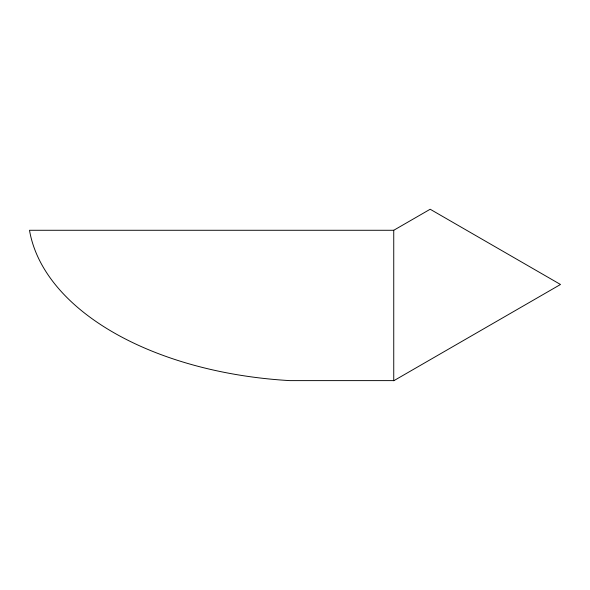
<?xml version="1.0" encoding="UTF-8"?>
<svg xmlns="http://www.w3.org/2000/svg" width="590" height="590" viewBox="0 0 590 590"><rect width="100%" height="100%" fill="white"/><g stroke="black" fill="none" stroke-linecap="round" stroke-linejoin="round"><path stroke-width="0.89" d="M393.744 230.277L430.176 209.244L560.5 284.483L393.744 380.757L393.744 230.277L29.5 230.277A290.487 167.715 0 0 0 289.904 380.616L393.825 380.616"/></g></svg>
